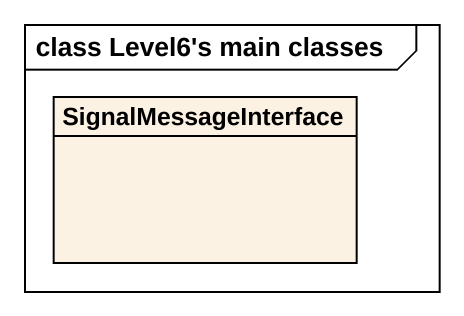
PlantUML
@startuml
mainframe class Level6's main classes
hide circle
hide empty members
class SignalMessageInterface
@enduml
